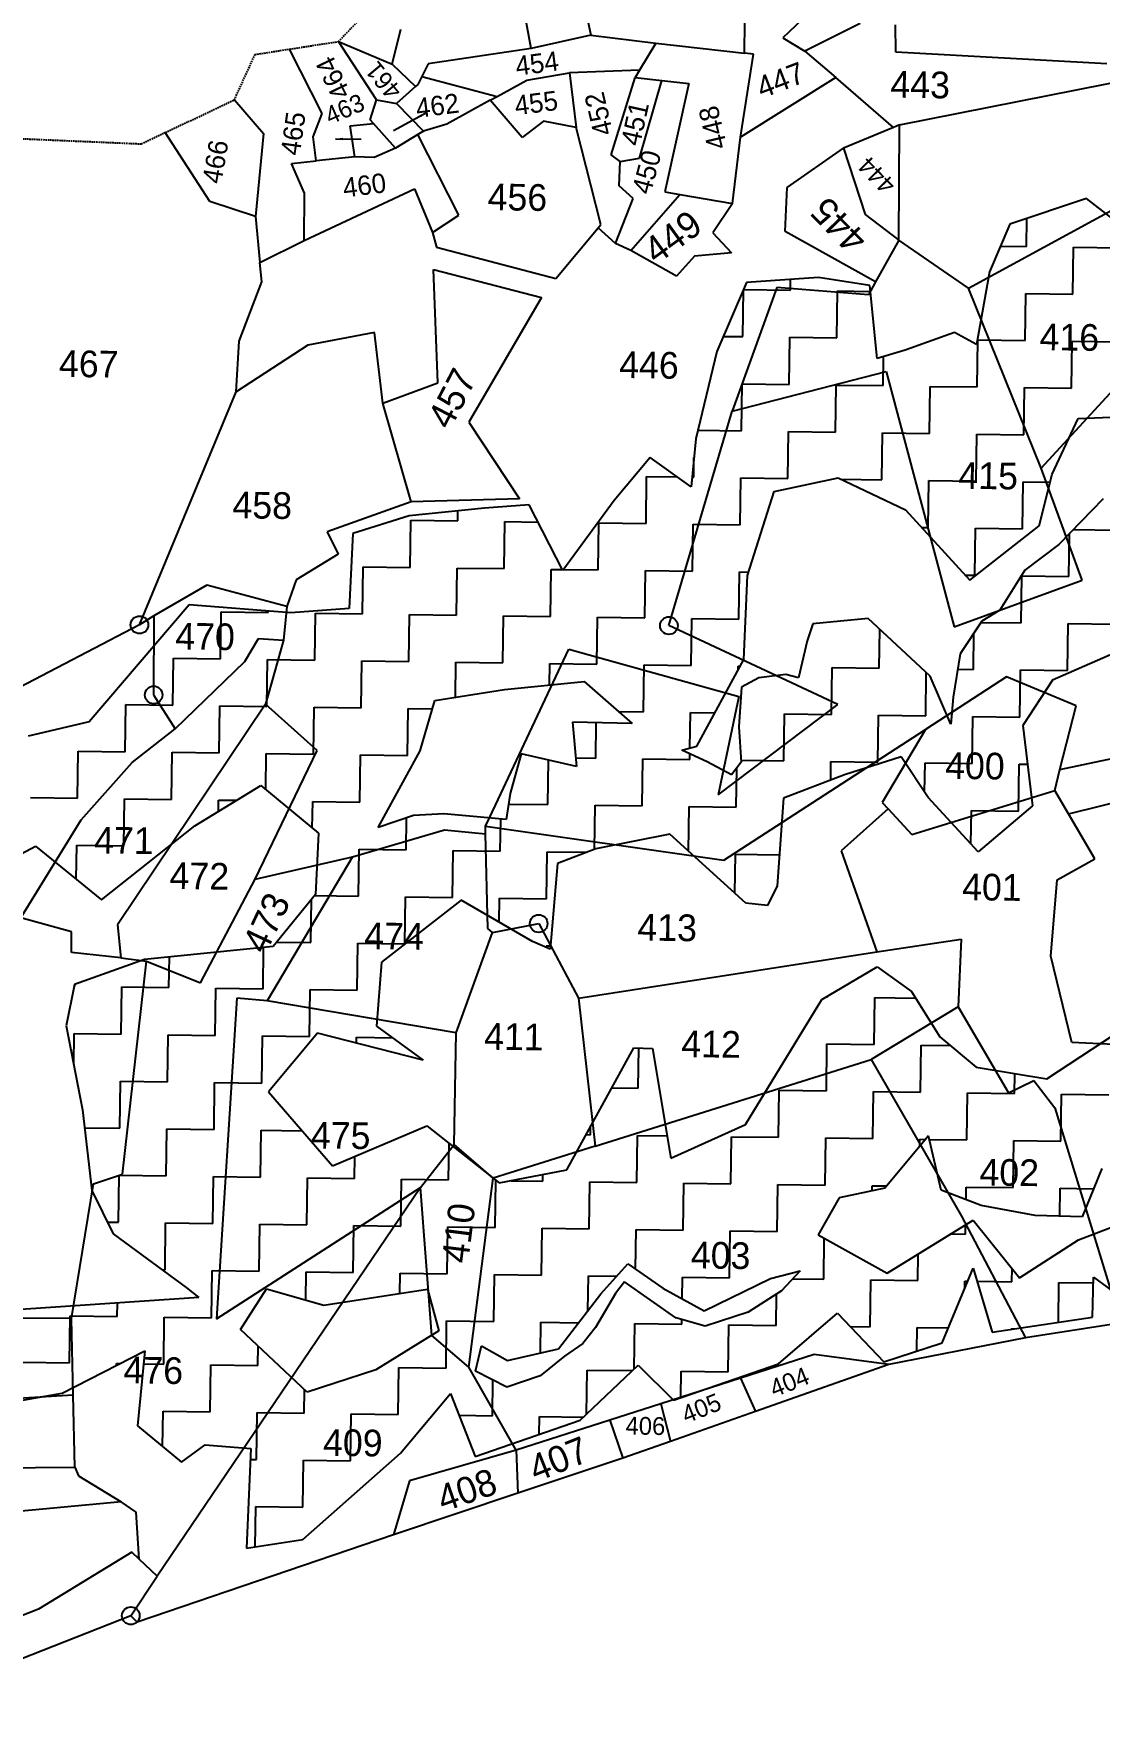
# Model space of a CAD drawing. Header units: metres. Extents: x 303639 to 307187, y 1938623 to 1940837.
# Drawn here: x 305659 to 306006, y 1938980 to 1939524 of the extents above; entities that cross this region are included whole.
import ezdxf

# ---------------------------------------------------------------- set-up
doc = ezdxf.new("R2010")
doc.units = ezdxf.units.M
doc.linetypes.add('DASHED', pattern=[0.75, 0.5, -0.25])
for name, color, linetype in [('POLY_HATCH', 12, 'Continuous'), ('POLY_PARCEL', 6, 'Continuous'), ('POLY_SUBPARCEL', 6, 'DASHED'), ('TEXT_PARCEL', 7, 'Continuous'), ('V_BOUND_LINE', 7, 'Continuous')]:
    doc.layers.add(name, color=color, linetype=linetype)
doc.styles.add('TEXT_MAP', font='')
doc.styles.get('TEXT_MAP').set_extended_font_data('Kruti Dev 050')
doc.dimstyles.get("Standard").update_dxf_attribs({"dimtxt": 0.18, "dimasz": 0.18, "dimexe": 0.18, "dimexo": 0.0625, "dimgap": 0.09, "dimtad": 0, "dimtih": 1, "dimtoh": 1, "dimdec": 4, "dimzin": 0, "dimdsep": 46, "dimtxsty": 'Standard', "dimcen": 0.09, "dimadec": 0, "dimazin": 0, "dimtfac": 1, "dimtdec": 4, "dimtofl": 0, "dimtmove": 0, "dimatfit": 3, "dimfxl": 1, "dimtolj": 1, "dimtzin": 0, "dimarcsym": 0})

msp = doc.modelspace()

# ---------------------------------------------------------------- linework, layer by layer
for centre in [(305693.95, 1939331.45), (305866.08, 1939331.19), (305698.57, 1939308.67), (305823.74, 1939234.35), (305691.14, 1939009.37)]:
    msp.add_circle(centre, 2.87)
at = {"layer": 'POLY_HATCH'}
for p, q in [((306001.84, 1939470), (305976.9, 1939461.71)), ((306041.36, 1939439.27), (306001.84, 1939470)), ((305976.9, 1939461.71), (305970.25, 1939446.2)), ((305891.33, 1939442.71), (305881.64, 1939420.26)), ((305914.71, 1939444.4), (305891.33, 1939442.71)), ((305931.4, 1939441.78), (305914.71, 1939444.4)), ((305933.83, 1939418.06), (305931.4, 1939441.78)), ((305970.25, 1939446.2), (305966.06, 1939422.57)), ((305958.95, 1939426.52), (305942.87, 1939420.69)), ((305966.06, 1939422.57), (305958.95, 1939426.52)), ((305881.64, 1939420.26), (305874.81, 1939391.89)), ((305942.87, 1939420.69), (305933.83, 1939418.06)), ((305990.62, 1939380.43), (305999.13, 1939398.56)), ((305999.13, 1939398.56), (306017.67, 1939399.24)), ((305874.81, 1939391.89), (305873.31, 1939376.3)), ((305860.02, 1939385.85), (305848.25, 1939371.88)), ((305873.31, 1939376.3), (305860.02, 1939385.85)), ((305900.3, 1939374.79), (305921.06, 1939379.23)), ((305921.06, 1939379.23), (305942.97, 1939368.79)), ((305986.46, 1939363.59), (305990.62, 1939380.43)), ((305848.25, 1939371.88), (305831.57, 1939349.16)), ((305891.66, 1939347.48), (305900.3, 1939374.79)), ((306007.29, 1939372.36), (305992.87, 1939357.55)), ((305781.63, 1939366.93), (305763.34, 1939361.13)), ((305806.11, 1939369.34), (305781.63, 1939366.93)), ((305820.65, 1939370.43), (305806.11, 1939369.34)), ((305831.57, 1939349.16), (305820.65, 1939370.43)), ((305942.97, 1939368.79), (305963.89, 1939345.93)), ((305763.34, 1939361.13), (305762.09, 1939336.72)), ((305963.89, 1939345.93), (305986.46, 1939363.59)), ((305992.87, 1939357.55), (305981.8, 1939349.19)), ((305890.47, 1939320.19), (305891.66, 1939347.48)), ((305981.8, 1939349.19), (305973.63, 1939336.2)), ((305710.08, 1939338), (305677.56, 1939299.89)), ((305743.13, 1939335.33), (305710.08, 1939338)), ((305762.09, 1939336.72), (305743.13, 1939335.33)), ((305930.84, 1939333.55), (305912.82, 1939331.77)), ((305951.01, 1939314.75), (305930.84, 1939333.55)), ((305973.63, 1939336.2), (305967.77, 1939332.63)), ((305912.82, 1939331.77), (305910.99, 1939326.26)), ((305967.77, 1939332.63), (305960.72, 1939322.05)), ((305910.99, 1939326.26), (305908.25, 1939314.27)), ((306015.81, 1939324.36), (305990.77, 1939313.47)), ((305875.2, 1939292.02), (305890.47, 1939320.19)), ((305960.72, 1939322.05), (305958.49, 1939307.89)), ((305812.64, 1939310.41), (305838.52, 1939313.02)), ((305838.52, 1939313.02), (305854.1, 1939299.33)), ((305895.26, 1939314.18), (305889.67, 1939311.15)), ((305904.07, 1939315.27), (305895.26, 1939314.18)), ((305908.25, 1939314.27), (305904.07, 1939315.27)), ((305957.69, 1939299.12), (305951.01, 1939314.75)), ((305990.77, 1939313.47), (305981.15, 1939298.69)), ((305785.16, 1939290.47), (305789.96, 1939306.85)), ((305789.96, 1939306.85), (305812.64, 1939310.41)), ((305889.67, 1939311.15), (305888.82, 1939298.32)), ((305958.49, 1939307.89), (305957.69, 1939299.12)), ((305677.56, 1939299.89), (305657.82, 1939295.21)), ((305854.1, 1939299.33), (305834.68, 1939299.83)), ((305834.68, 1939299.83), (305836.08, 1939285.42)), ((305888.82, 1939298.32), (305889.6, 1939286.82)), ((305981.15, 1939298.69), (305984.3, 1939272.67)), ((305771.55, 1939265.53), (305785.16, 1939290.47)), ((305870.31, 1939290.74), (305875.2, 1939292.02)), ((305878.51, 1939286.97), (305870.31, 1939290.74)), ((305818.07, 1939289.55), (305814.46, 1939276.58)), ((305836.08, 1939285.42), (305818.07, 1939289.55)), ((305886.43, 1939282.67), (305878.51, 1939286.97)), ((305889.6, 1939286.82), (305886.43, 1939282.67)), ((305941.55, 1939288.56), (305923.21, 1939282.73)), ((305950.4, 1939275.36), (305941.55, 1939288.56)), ((305711.95, 1939266.09), (305733.4, 1939279.27)), ((305733.4, 1939279.27), (305752.16, 1939263.7)), ((305923.21, 1939282.73), (305903.37, 1939275.09)), ((305814.46, 1939276.58), (305813.2, 1939268.15)), ((305903.37, 1939275.09), (305901.32, 1939246.57)), ((305966.57, 1939257.63), (305950.4, 1939275.36)), ((305783.04, 1939269.48), (305771.55, 1939265.53)), ((305792.88, 1939270.03), (305783.04, 1939269.48)), ((305813.2, 1939268.15), (305792.88, 1939270.03)), ((305984.3, 1939272.67), (305966.57, 1939257.63)), ((305681.66, 1939242.07), (305711.95, 1939266.09)), ((305752.16, 1939263.7), (305751.19, 1939243.84)), ((305866.33, 1939263.45), (305842.29, 1939258.63)), ((305891.1, 1939241), (305866.33, 1939263.45)), ((305638.76, 1939248.15), (305660.18, 1939259.5)), ((305660.18, 1939259.5), (305681.66, 1939242.07)), ((305842.29, 1939258.63), (305829.86, 1939253.83)), ((305829.86, 1939253.83), (305827.45, 1939226.05)), ((305901.32, 1939246.57), (305898.09, 1939240.17)), ((305751.19, 1939243.84), (305737.47, 1939226.91)), ((305798.53, 1939241.92), (305772.62, 1939221.84)), ((305821.77, 1939228.52), (305798.53, 1939241.92)), ((305898.09, 1939240.17), (305891.1, 1939241)), ((305737.47, 1939226.91), (305695.57, 1939222.69)), ((305827.45, 1939226.05), (305821.77, 1939228.52)), ((305695.57, 1939222.69), (305672.82, 1939214.56)), ((305772.62, 1939221.84), (305771.04, 1939201.05)), ((305915.74, 1939209.72), (305933.78, 1939220.33)), ((305933.78, 1939220.33), (305944.91, 1939212.26)), ((305672.82, 1939214.56), (305670.12, 1939201.12)), ((305891.01, 1939168.99), (305915.74, 1939209.72)), ((305944.91, 1939212.26), (305954.11, 1939197.58)), ((305988.96, 1939183.83), (306022.65, 1939206.02)), ((305670.12, 1939201.12), (305675.45, 1939173.86)), ((305751.83, 1939198.74), (305735.89, 1939179.62)), ((305786.19, 1939189.97), (305751.83, 1939198.74)), ((305771.04, 1939201.05), (305786.19, 1939189.97)), ((305954.11, 1939197.58), (305965.96, 1939187.65)), ((305832.9, 1939154.32), (305854.66, 1939193.99)), ((305854.66, 1939193.99), (305860.75, 1939193.72)), ((305860.75, 1939193.72), (305866.7, 1939158.09)), ((305965.96, 1939187.65), (305988.96, 1939183.83)), ((305735.89, 1939179.62), (305756.76, 1939155.57)), ((305675.45, 1939173.86), (305678.52, 1939147.56)), ((305756.76, 1939155.57), (305787.37, 1939168.59)), ((305787.37, 1939168.59), (305810.9, 1939150.03)), ((305866.7, 1939158.09), (305891.01, 1939168.99)), ((305950.49, 1939165.33), (305936.31, 1939148.4)), ((305954.59, 1939147.69), (305950.49, 1939165.33)), ((305810.9, 1939150.03), (305832.9, 1939154.32)), ((306006.82, 1939154.72), (306000.42, 1939139.05)), ((305678.52, 1939147.56), (305685.41, 1939133.53)), ((305921.4, 1939145.18), (305914.6, 1939133.17)), ((305936.31, 1939148.4), (305921.4, 1939145.18)), ((305967.55, 1939142.71), (305954.59, 1939147.69)), ((305937.06, 1939120.75), (305964.97, 1939137.95)), ((305964.97, 1939137.95), (305980.03, 1939119.24)), ((305985.11, 1939139.5), (305967.55, 1939142.71)), ((306000.42, 1939139.05), (305985.11, 1939139.5)), ((305999.18, 1939131.53), (306015.96, 1939137.92)), ((305685.41, 1939133.53), (305709.17, 1939116.07)), ((305914.6, 1939133.17), (305937.06, 1939120.75)), ((305980.03, 1939119.24), (305999.18, 1939131.53)), ((305843.93, 1939114.01), (305852.75, 1939123.77)), ((305852.75, 1939123.77), (305864.06, 1939115.85)), ((305899.12, 1939119.02), (305908.75, 1939121.47)), ((305908.75, 1939121.47), (305902.72, 1939115.01)), ((305954.92, 1939098.09), (305965.01, 1939122.37)), ((305965.01, 1939122.37), (305971.15, 1939101.53)), ((305709.17, 1939116.07), (305713.24, 1939112.81)), ((305851.6, 1939117.85), (305848.66, 1939114.09)), ((305868.34, 1939106.21), (305851.6, 1939117.85)), ((305864.06, 1939115.85), (305877.51, 1939108.52)), ((305877.51, 1939108.52), (305899.12, 1939119.02)), ((306003.76, 1939106.4), (306004.12, 1939119.43)), ((306004.12, 1939119.43), (306013.04, 1939112.88)), ((305713.24, 1939112.81), (305646.42, 1939108.26)), ((305726.85, 1939102.46), (305735.26, 1939115.59)), ((305735.26, 1939115.59), (305753.93, 1939110.31)), ((305753.93, 1939110.31), (305787.62, 1939115.55)), ((305787.62, 1939115.55), (305791.32, 1939102.02)), ((305830.13, 1939096.1), (305843.93, 1939114.01)), ((305848.66, 1939114.09), (305842.26, 1939103.08)), ((305902.72, 1939115.01), (305891.81, 1939108.01)), ((305877.89, 1939103.49), (305868.34, 1939106.21)), ((305891.81, 1939108.01), (305877.89, 1939103.49)), ((305901.7, 1939091.3), (305920.86, 1939107.74)), ((305920.86, 1939107.74), (305935.9, 1939091.92)), ((305971.15, 1939101.53), (306003.76, 1939106.4)), ((305748.51, 1939082.06), (305726.85, 1939102.46)), ((305791.32, 1939102.02), (305770.79, 1939089.29)), ((305842.26, 1939103.08), (305838.08, 1939097.81)), ((305668.82, 1939081.69), (305695.67, 1939095.45)), ((305695.67, 1939095.45), (305693.31, 1939071.06)), ((305803.23, 1939088.87), (305805.18, 1939097.05)), ((305805.18, 1939097.05), (305813.64, 1939092.37)), ((305813.64, 1939092.37), (305830.13, 1939096.1)), ((305838.08, 1939097.81), (305832.08, 1939093.79)), ((305935.9, 1939091.92), (305954.92, 1939098.09)), ((305770.79, 1939089.29), (305748.51, 1939082.06)), ((305813.36, 1939083.71), (305803.23, 1939088.87)), ((305832.08, 1939093.79), (305824.23, 1939087.36)), ((305837.28, 1939072.92), (305856.1, 1939090.83)), ((305856.1, 1939090.83), (305867.52, 1939079.47)), ((305867.52, 1939079.47), (305901.7, 1939091.3)), ((305824.23, 1939087.36), (305813.36, 1939083.71)), ((305615.19, 1939072.34), (305668.82, 1939081.69)), ((305778.85, 1939062.16), (305795.12, 1939081.58)), ((305795.12, 1939081.58), (305803.1, 1939061.09)), ((305803.1, 1939061.09), (305837.28, 1939072.92)), ((305693.31, 1939071.06), (305707.67, 1939059.3)), ((305707.67, 1939059.3), (305715.28, 1939064.88)), ((305715.28, 1939064.88), (305730.16, 1939063.76)), ((305730.16, 1939063.76), (305728.78, 1939031.28)), ((305747.02, 1939034.14), (305778.85, 1939062.16)), ((305728.78, 1939031.28), (305747.02, 1939034.14))]:
    msp.add_line(p, q, dxfattribs=at)
at = {"layer": 'POLY_HATCH', "linetype": 'Continuous'}
for p, q in [((305982.28, 1939454.44), (305982.41, 1939463.54)), ((305973.83, 1939454.56), (305982.28, 1939454.44)), ((305997.36, 1939438.93), (305997.58, 1939454.22)), ((305997.58, 1939454.22), (306012.87, 1939454.01)), ((305905.58, 1939440.21), (305905.63, 1939443.74)), ((305890.07, 1939425.12), (305890.29, 1939440.28)), ((305890.35, 1939440.42), (305905.58, 1939440.21)), ((305920.67, 1939424.7), (305920.88, 1939439.99)), ((305920.88, 1939439.99), (305931.6, 1939439.84)), ((305981.85, 1939423.84), (305982.07, 1939439.14)), ((305982.07, 1939439.14), (305997.36, 1939438.93)), ((305883.78, 1939425.21), (305890.07, 1939425.12)), ((305905.16, 1939409.61), (305905.37, 1939424.91)), ((305905.37, 1939424.91), (305920.67, 1939424.7)), ((305966.34, 1939408.76), (305966.56, 1939424.06)), ((305966.56, 1939424.06), (305981.85, 1939423.84)), ((305996.94, 1939408.34), (305997.15, 1939423.63)), ((305997.15, 1939423.63), (306012.45, 1939423.42)), ((305935.75, 1939409.19), (305935.88, 1939418.66)), ((305889.65, 1939394.53), (305889.86, 1939409.83)), ((305889.86, 1939409.83), (305905.16, 1939409.61)), ((305920.24, 1939394.1), (305920.45, 1939409.4)), ((305920.45, 1939409.4), (305935.75, 1939409.19)), ((305950.83, 1939393.68), (305951.05, 1939408.97)), ((305951.05, 1939408.97), (305966.34, 1939408.76)), ((305981.43, 1939393.25), (305981.64, 1939408.55)), ((305981.64, 1939408.55), (305996.94, 1939408.34)), ((305875.5, 1939394.73), (305889.65, 1939394.53)), ((305904.73, 1939379.02), (305904.95, 1939394.32)), ((305904.95, 1939394.32), (305920.24, 1939394.1)), ((305935.32, 1939378.59), (305935.54, 1939393.89)), ((305935.54, 1939393.89), (305950.83, 1939393.68)), ((305965.92, 1939378.17), (305966.13, 1939393.46)), ((305966.13, 1939393.46), (305981.43, 1939393.25)), ((305874.14, 1939379.45), (305874.23, 1939385.8)), ((305858.63, 1939364.36), (305858.84, 1939379.66)), ((305858.84, 1939379.66), (305868.83, 1939379.52)), ((305873.61, 1939379.45), (305874.14, 1939379.45)), ((305889.22, 1939363.94), (305889.44, 1939379.23)), ((305889.44, 1939379.23), (305904.73, 1939379.02)), ((305922.01, 1939378.78), (305935.32, 1939378.59)), ((305950.41, 1939363.08), (305950.62, 1939378.38)), ((305950.62, 1939378.38), (305965.92, 1939378.17)), ((305981, 1939362.66), (305981.21, 1939377.96)), ((305981.21, 1939377.96), (305989.98, 1939377.83)), ((305797.44, 1939365.22), (305797.49, 1939368.49)), ((305781.93, 1939350.13), (305782.15, 1939365.43)), ((305782.15, 1939365.43), (305797.44, 1939365.22)), ((305812.53, 1939349.71), (305812.74, 1939365)), ((305812.74, 1939365), (305823.51, 1939364.85)), ((305843.12, 1939349.28), (305843.33, 1939364.58)), ((305843.33, 1939364.58), (305858.63, 1939364.36)), ((305873.71, 1939348.85), (305873.93, 1939364.15)), ((305873.93, 1939364.15), (305889.22, 1939363.94)), ((305948.16, 1939363.12), (305950.41, 1939363.08)), ((305965.49, 1939347.58), (305965.7, 1939362.87)), ((305965.7, 1939362.87), (305981, 1939362.66)), ((305996.08, 1939347.15), (305996.28, 1939361.05)), ((305997.62, 1939362.43), (306011.59, 1939362.23)), ((305766.42, 1939335.05), (305766.64, 1939350.35)), ((305766.64, 1939350.35), (305781.93, 1939350.13)), ((305797.02, 1939334.62), (305797.23, 1939349.92)), ((305797.23, 1939349.92), (305812.53, 1939349.71)), ((305827.61, 1939334.2), (305827.82, 1939349.49)), ((305827.82, 1939349.49), (305831.42, 1939349.44)), ((305831.77, 1939349.44), (305843.12, 1939349.28)), ((305858.2, 1939333.77), (305858.42, 1939349.07)), ((305858.42, 1939349.07), (305873.71, 1939348.85)), ((305888.8, 1939333.34), (305889.01, 1939348.64)), ((305889.01, 1939348.64), (305892.02, 1939348.6)), ((305962.35, 1939347.62), (305965.49, 1939347.58)), ((305980.58, 1939332.07), (305980.79, 1939347.36)), ((305980.79, 1939347.36), (305996.08, 1939347.15)), ((305720.32, 1939320.39), (305720.54, 1939335.69)), ((305720.54, 1939335.69), (305735.83, 1939335.47)), ((305735.83, 1939335.47), (305735.84, 1939335.92)), ((305750.92, 1939319.97), (305751.13, 1939335.26)), ((305751.13, 1939335.26), (305766.42, 1939335.05)), ((305781.51, 1939319.54), (305781.72, 1939334.84)), ((305781.72, 1939334.84), (305797.02, 1939334.62)), ((305812.1, 1939319.11), (305812.31, 1939334.41)), ((305812.31, 1939334.41), (305827.61, 1939334.2)), ((305842.69, 1939318.69), (305842.91, 1939333.98)), ((305842.91, 1939333.98), (305858.2, 1939333.77)), ((305873.29, 1939318.26), (305873.5, 1939333.56)), ((305873.5, 1939333.56), (305888.8, 1939333.34)), ((305934.47, 1939317.41), (305934.65, 1939330)), ((305965.07, 1939316.98), (305965.23, 1939328.82)), ((305967.51, 1939332.25), (305980.58, 1939332.07)), ((305995.66, 1939316.56), (305995.87, 1939331.85)), ((305995.87, 1939331.85), (306011.17, 1939331.64)), ((305704.81, 1939305.31), (305705.03, 1939320.6)), ((305705.03, 1939320.6), (305720.32, 1939320.39)), ((305735.41, 1939304.88), (305735.62, 1939320.18)), ((305735.62, 1939320.18), (305750.92, 1939319.97)), ((305766, 1939304.46), (305766.21, 1939319.75)), ((305766.21, 1939319.75), (305781.51, 1939319.54)), ((305796.65, 1939307.9), (305796.8, 1939319.33)), ((305796.8, 1939319.33), (305812.1, 1939319.11)), ((305827.3, 1939311.89), (305827.4, 1939318.9)), ((305827.4, 1939318.9), (305842.69, 1939318.69)), ((305857.78, 1939303.18), (305857.99, 1939318.47)), ((305857.99, 1939318.47), (305873.29, 1939318.26)), ((305888.56, 1939316.67), (305888.58, 1939318.05)), ((305888.58, 1939318.05), (305889.31, 1939318.04)), ((305918.96, 1939302.33), (305919.18, 1939317.62)), ((305919.18, 1939317.62), (305934.47, 1939317.41)), ((305959.93, 1939317.05), (305965.07, 1939316.98)), ((305949.56, 1939301.9), (305949.75, 1939315.93)), ((305980.15, 1939301.47), (305980.36, 1939316.77)), ((305980.36, 1939316.77), (305995.66, 1939316.56)), ((305689.3, 1939290.22), (305689.52, 1939305.52)), ((305689.52, 1939305.52), (305704.81, 1939305.31)), ((305719.9, 1939289.8), (305720.11, 1939305.09)), ((305720.11, 1939305.09), (305735.41, 1939304.88)), ((305750.49, 1939289.37), (305750.7, 1939304.67)), ((305750.7, 1939304.67), (305766, 1939304.46)), ((305781.08, 1939288.95), (305781.29, 1939304.24)), ((305781.29, 1939304.24), (305789.16, 1939304.13)), ((305849.59, 1939303.29), (305857.78, 1939303.18)), ((305872.91, 1939291.42), (305873.07, 1939302.96)), ((305873.07, 1939302.96), (305881.07, 1939302.85)), ((305903.45, 1939287.24), (305903.67, 1939302.54)), ((305903.67, 1939302.54), (305918.96, 1939302.33)), ((305934.05, 1939286.82), (305934.26, 1939302.11)), ((305934.26, 1939302.11), (305949.56, 1939301.9)), ((305964.64, 1939286.39), (305964.85, 1939301.69)), ((305964.85, 1939301.69), (305980.15, 1939301.47)), ((305842.27, 1939288.09), (305842.43, 1939299.63)), ((305673.79, 1939275.14), (305674.01, 1939290.44)), ((305674.01, 1939290.44), (305689.3, 1939290.22)), ((305704.39, 1939274.71), (305704.6, 1939290.01)), ((305704.6, 1939290.01), (305719.9, 1939289.8)), ((305735.03, 1939277.91), (305735.19, 1939289.59)), ((305735.19, 1939289.59), (305750.49, 1939289.37)), ((305765.57, 1939273.86), (305765.79, 1939289.16)), ((305765.79, 1939289.16), (305781.08, 1939288.95)), ((305826.76, 1939273.01), (305826.96, 1939287.51)), ((305835.81, 1939288.18), (305842.27, 1939288.09)), ((305857.35, 1939272.58), (305857.56, 1939287.88)), ((305857.56, 1939287.88), (305872.86, 1939287.67)), ((305872.86, 1939287.67), (305872.89, 1939289.55)), ((305887.94, 1939272.16), (305888.12, 1939284.88)), ((305889.56, 1939287.44), (305903.45, 1939287.24)), ((305918.67, 1939280.98), (305918.75, 1939287.03)), ((305918.75, 1939287.03), (305934.05, 1939286.82)), ((305949.21, 1939277.13), (305949.34, 1939286.6)), ((305949.34, 1939286.6), (305964.64, 1939286.39)), ((305979.72, 1939270.88), (305979.94, 1939286.18)), ((305979.94, 1939286.18), (305982.67, 1939286.14)), ((305658.5, 1939275.35), (305673.79, 1939275.14)), ((305688.88, 1939259.63), (305689.09, 1939274.93)), ((305689.09, 1939274.93), (305704.39, 1939274.71)), ((305719.63, 1939270.81), (305719.68, 1939274.5)), ((305719.68, 1939274.5), (305725.51, 1939274.42)), ((305750.15, 1939265.36), (305750.28, 1939274.08)), ((305750.28, 1939274.08), (305765.57, 1939273.86)), ((305780.66, 1939258.35), (305780.8, 1939268.71)), ((305811.25, 1939257.93), (305811.39, 1939268.32)), ((305813.95, 1939273.19), (305826.76, 1939273.01)), ((305841.86, 1939258.46), (305842.05, 1939272.8)), ((305842.05, 1939272.8), (305857.35, 1939272.58)), ((305872.45, 1939257.9), (305872.65, 1939272.37)), ((305872.65, 1939272.37), (305887.94, 1939272.16)), ((305964.27, 1939260.15), (305964.43, 1939271.09)), ((305964.43, 1939271.09), (305979.72, 1939270.88)), ((305673.43, 1939248.76), (305673.58, 1939259.84)), ((305673.58, 1939259.84), (305688.88, 1939259.63)), ((305765.15, 1939243.27), (305765.36, 1939258.57)), ((305765.36, 1939258.57), (305780.66, 1939258.35)), ((305795.74, 1939242.84), (305795.95, 1939258.14)), ((305795.95, 1939258.14), (305811.25, 1939257.93)), ((305826.33, 1939242.42), (305826.55, 1939257.71)), ((305826.55, 1939257.71), (305839.46, 1939257.53)), ((305887.55, 1939244.21), (305887.73, 1939256.86)), ((305887.73, 1939256.86), (305902.04, 1939256.66)), ((305749.64, 1939228.19), (305749.83, 1939242.16)), ((305750.89, 1939243.47), (305765.15, 1939243.27)), ((305780.23, 1939227.76), (305780.44, 1939243.06)), ((305780.44, 1939243.06), (305795.74, 1939242.84)), ((305810.93, 1939234.77), (305811.04, 1939242.63)), ((305811.04, 1939242.63), (305826.33, 1939242.42)), ((305734.13, 1939213.1), (305734.32, 1939226.59)), ((305738.63, 1939228.34), (305749.64, 1939228.19)), ((305764.72, 1939212.68), (305764.93, 1939227.97)), ((305764.93, 1939227.97), (305780.23, 1939227.76)), ((305826.11, 1939226.63), (305826.12, 1939227.12)), ((305826.12, 1939227.12), (305827.54, 1939227.1)), ((305703.53, 1939213.53), (305703.67, 1939223.51)), ((305672.7, 1939213.96), (305672.94, 1939213.96)), ((305672.94, 1939213.96), (305672.95, 1939214.61)), ((305688.02, 1939198.45), (305688.24, 1939213.74)), ((305688.24, 1939213.74), (305703.53, 1939213.53)), ((305718.62, 1939198.02), (305718.83, 1939213.32)), ((305718.83, 1939213.32), (305734.13, 1939213.1)), ((305749.21, 1939197.59), (305749.42, 1939212.89)), ((305749.42, 1939212.89), (305764.72, 1939212.68)), ((305917.16, 1939210.55), (305917.68, 1939210.55)), ((305917.68, 1939210.55), (305917.69, 1939210.86)), ((305932.77, 1939195.04), (305932.98, 1939210.33)), ((305932.98, 1939210.33), (305946.23, 1939210.15)), ((305672.59, 1939188.5), (305672.73, 1939198.66)), ((305672.73, 1939198.66), (305688.02, 1939198.45)), ((305703.11, 1939182.94), (305703.32, 1939198.23)), ((305703.32, 1939198.23), (305718.62, 1939198.02)), ((305733.7, 1939182.51), (305733.91, 1939197.81)), ((305733.91, 1939197.81), (305749.21, 1939197.59)), ((305764.48, 1939195.51), (305764.51, 1939197.38)), ((305764.51, 1939197.38), (305776.28, 1939197.22)), ((305856.07, 1939180.81), (305856.26, 1939193.92)), ((305917.26, 1939179.95), (305917.47, 1939195.25)), ((305917.47, 1939195.25), (305932.77, 1939195.04)), ((305947.85, 1939179.53), (305948.06, 1939194.82)), ((305948.06, 1939194.82), (305957.56, 1939194.69)), ((305687.6, 1939167.85), (305687.81, 1939183.15)), ((305687.81, 1939183.15), (305703.11, 1939182.94)), ((305718.19, 1939167.43), (305718.4, 1939182.72)), ((305718.4, 1939182.72), (305733.7, 1939182.51)), ((305978.44, 1939179.1), (305978.53, 1939185.56)), ((305847.5, 1939180.93), (305856.07, 1939180.81)), ((305901.75, 1939164.87), (305901.96, 1939180.17)), ((305901.96, 1939180.17), (305917.26, 1939179.95)), ((305932.34, 1939164.44), (305932.56, 1939179.74)), ((305932.56, 1939179.74), (305947.85, 1939179.53)), ((305962.94, 1939164.02), (305963.15, 1939179.31)), ((305963.15, 1939179.31), (305978.44, 1939179.1)), ((305993.53, 1939163.59), (305993.74, 1939178.89)), ((305993.74, 1939178.89), (306009.04, 1939178.68)), ((305676.13, 1939168.01), (305687.6, 1939167.85)), ((305702.68, 1939152.34), (305702.9, 1939167.64)), ((305702.9, 1939167.64), (305718.19, 1939167.43)), ((305733.28, 1939151.92), (305733.49, 1939167.21)), ((305733.49, 1939167.21), (305746.81, 1939167.03)), ((305839.17, 1939165.74), (305840.56, 1939165.72)), ((305840.56, 1939165.72), (305840.6, 1939168.35)), ((305855.65, 1939150.21), (305855.86, 1939165.51)), ((305855.86, 1939165.51), (305865.49, 1939165.38)), ((305886.24, 1939149.79), (305886.45, 1939165.08)), ((305886.45, 1939165.08), (305901.75, 1939164.87)), ((305794.46, 1939151.06), (305794.63, 1939162.86)), ((305916.83, 1939149.36), (305917.05, 1939164.66)), ((305917.05, 1939164.66), (305932.34, 1939164.44)), ((305947.61, 1939161.89), (305947.64, 1939164.23)), ((305947.64, 1939164.23), (305949.55, 1939164.2)), ((305950.75, 1939164.19), (305962.94, 1939164.02)), ((305978.02, 1939148.51), (305978.23, 1939163.8)), ((305978.23, 1939163.8), (305993.53, 1939163.59)), ((305763.87, 1939151.49), (305763.97, 1939158.63)), ((305687.17, 1939137.26), (305687.39, 1939152.56)), ((305687.39, 1939152.56), (305702.68, 1939152.34)), ((305717.77, 1939136.83), (305717.98, 1939152.13)), ((305717.98, 1939152.13), (305733.28, 1939151.92)), ((305748.36, 1939136.41), (305748.57, 1939151.7)), ((305748.57, 1939151.7), (305763.87, 1939151.49)), ((305778.95, 1939135.98), (305779.16, 1939151.28)), ((305779.16, 1939151.28), (305794.46, 1939151.06)), ((305809.54, 1939135.56), (305809.76, 1939150.85)), ((305809.76, 1939150.85), (305809.85, 1939150.85)), ((305814.77, 1939150.78), (305825.05, 1939150.64)), ((305825.05, 1939150.64), (305825.08, 1939152.8)), ((305840.14, 1939135.13), (305840.35, 1939150.43)), ((305840.35, 1939150.43), (305855.65, 1939150.21)), ((305870.73, 1939134.7), (305870.94, 1939150)), ((305870.94, 1939150), (305886.24, 1939149.79)), ((305901.32, 1939134.28), (305901.54, 1939149.57)), ((305901.54, 1939149.57), (305916.83, 1939149.36)), ((305932.11, 1939147.49), (305932.13, 1939149.15)), ((305932.13, 1939149.15), (305936.88, 1939149.08)), ((305962.66, 1939144.59), (305962.72, 1939148.72)), ((305962.72, 1939148.72), (305978.02, 1939148.51)), ((305993.19, 1939139.26), (305993.31, 1939148.3)), ((305993.31, 1939148.3), (306004.13, 1939148.14)), ((305683.55, 1939137.31), (305687.17, 1939137.26)), ((305702.26, 1939121.75), (305702.47, 1939137.05)), ((305702.47, 1939137.05), (305717.77, 1939136.83)), ((305732.85, 1939121.32), (305733.06, 1939136.62)), ((305733.06, 1939136.62), (305748.36, 1939136.41)), ((305763.44, 1939120.9), (305763.65, 1939136.19)), ((305763.65, 1939136.19), (305778.95, 1939135.98)), ((305794.03, 1939120.47), (305794.25, 1939135.77)), ((305794.25, 1939135.77), (305809.54, 1939135.56)), ((305824.63, 1939120.05), (305824.84, 1939135.34)), ((305824.84, 1939135.34), (305840.14, 1939135.13)), ((305855.25, 1939122.02), (305855.43, 1939134.92)), ((305855.43, 1939134.92), (305870.73, 1939134.7)), ((305885.81, 1939119.19), (305886.03, 1939134.49)), ((305886.03, 1939134.49), (305901.32, 1939134.28)), ((305957.74, 1939133.49), (305962.51, 1939133.42)), ((305962.51, 1939133.42), (305962.55, 1939136.46)), ((305916.41, 1939118.77), (305916.59, 1939132.07)), ((305947, 1939118.34), (305947.12, 1939126.95)), ((305701.42, 1939121.76), (305702.26, 1939121.75)), ((305717.34, 1939106.24), (305717.55, 1939121.54)), ((305717.55, 1939121.54), (305732.85, 1939121.32)), ((305977.59, 1939117.92), (305977.65, 1939122.19)), ((305748.02, 1939111.98), (305748.15, 1939121.11)), ((305748.15, 1939121.11), (305763.44, 1939120.9)), ((305778.65, 1939114.15), (305778.74, 1939120.68)), ((305778.74, 1939120.68), (305794.03, 1939120.47)), ((305809.12, 1939104.96), (305809.33, 1939120.26)), ((305809.33, 1939120.26), (305824.63, 1939120.05)), ((305839.77, 1939108.6), (305839.92, 1939119.83)), ((305839.92, 1939119.83), (305849.08, 1939119.71)), ((305870.42, 1939112.39), (305870.52, 1939119.41)), ((305870.52, 1939119.41), (305885.81, 1939119.19)), ((305906.36, 1939118.91), (305916.41, 1939118.77)), ((305931.49, 1939103.26), (305931.7, 1939118.55)), ((305931.7, 1939118.55), (305947, 1939118.34)), ((305962.26, 1939115.76), (305962.3, 1939118.13)), ((305962.3, 1939118.13), (305963.24, 1939118.12)), ((305966.27, 1939118.07), (305977.59, 1939117.92)), ((305992.71, 1939104.75), (305992.89, 1939117.7)), ((305992.89, 1939117.7), (306004.07, 1939117.55)), ((305686.75, 1939106.67), (305686.81, 1939111.01)), ((305900.9, 1939103.68), (305901.04, 1939113.93)), ((305671.24, 1939091.58), (305671.45, 1939106.88)), ((305671.45, 1939106.88), (305686.75, 1939106.67)), ((305701.83, 1939091.16), (305702.04, 1939106.45)), ((305702.04, 1939106.45), (305717.34, 1939106.24)), ((305793.61, 1939089.88), (305793.82, 1939105.18)), ((305793.82, 1939105.18), (305809.12, 1939104.96)), ((305870.3, 1939104.11), (305870.33, 1939105.65)), ((305824.28, 1939094.77), (305824.41, 1939104.75)), ((305824.41, 1939104.75), (305836.67, 1939104.58)), ((305854.8, 1939089.6), (305855.01, 1939104.32)), ((305855.01, 1939104.32), (305870.3, 1939104.11)), ((305885.39, 1939088.6), (305885.6, 1939103.9)), ((305885.6, 1939103.9), (305900.9, 1939103.68)), ((305925.04, 1939103.35), (305931.49, 1939103.26)), ((305946.68, 1939095.42), (305946.79, 1939103.04)), ((305946.79, 1939103.04), (305956.92, 1939102.9)), ((305977.38, 1939102.62), (305978.34, 1939102.61)), ((305977.38, 1939102.46), (305977.38, 1939102.62)), ((305732.42, 1939090.73), (305732.51, 1939097.13)), ((305655.94, 1939091.8), (305671.24, 1939091.58)), ((305686.52, 1939090.77), (305686.53, 1939091.37)), ((305686.53, 1939091.37), (305687.67, 1939091.35)), ((305695.26, 1939091.25), (305701.83, 1939091.16)), ((305716.91, 1939075.65), (305717.13, 1939090.94)), ((305717.13, 1939090.94), (305732.42, 1939090.73)), ((305778.1, 1939074.8), (305778.31, 1939090.09)), ((305778.31, 1939090.09), (305793.61, 1939089.88)), ((305839.3, 1939074.84), (305839.5, 1939089.24)), ((305839.5, 1939089.24), (305854.21, 1939089.03)), ((305869.97, 1939080.32), (305870.09, 1939088.81)), ((305870.09, 1939088.81), (305885.39, 1939088.6)), ((305808.69, 1939074.37), (305808.85, 1939086)), ((305747.51, 1939075.22), (305747.61, 1939082.91)), ((305701.46, 1939064.38), (305701.62, 1939075.86)), ((305701.62, 1939075.86), (305716.91, 1939075.65)), ((305732, 1939060.14), (305732.21, 1939075.43)), ((305732.21, 1939075.43), (305747.51, 1939075.22)), ((305762.59, 1939059.71), (305762.8, 1939075.01)), ((305762.8, 1939075.01), (305778.1, 1939074.8)), ((305797.87, 1939074.52), (305808.69, 1939074.37)), ((305823.91, 1939068.29), (305823.99, 1939074.16)), ((305823.99, 1939074.16), (305838.37, 1939073.96)), ((305730, 1939060.17), (305732, 1939060.14)), ((305747.08, 1939044.63), (305747.29, 1939059.93)), ((305747.29, 1939059.93), (305762.59, 1939059.71)), ((305731.6, 1939031.72), (305731.78, 1939044.84)), ((305731.78, 1939044.84), (305747.08, 1939044.63))]:
    msp.add_line(p, q, dxfattribs=at)
at = {"layer": 'POLY_PARCEL'}
for p, q in [((305834.99, 1939550.1), (305840.7, 1939523.16)), ((305821.32, 1939518.74), (305816.61, 1939543.85)), ((305913.37, 1939532.02), (305903.15, 1939522.27)), ((305776.11, 1939513.72), (305778.96, 1939525.05)), ((305890.69, 1939517.22), (305890.76, 1939527.47)), ((305928.25, 1939526.96), (305910.24, 1939517.95)), ((305939.86, 1939517.63), (305939.71, 1939526.52)), ((305753.38, 1939497.63), (305742.78, 1939518.59)), ((305758.66, 1939521.05), (305776.11, 1939513.72)), ((305771.05, 1939502.14), (305758.66, 1939521.05)), ((305821.32, 1939518.74), (305787.77, 1939513.76)), ((305840.7, 1939523.16), (305821.32, 1939518.74)), ((305840.7, 1939523.16), (305861.79, 1939520.52)), ((305861.79, 1939520.52), (305856.49, 1939511.73)), ((305861.79, 1939520.52), (305890.69, 1939517.22)), ((305903.15, 1939522.27), (305910.24, 1939517.95)), ((305910.24, 1939517.95), (305920.37, 1939509.32)), ((305776.11, 1939513.72), (305783.7, 1939506.47)), ((305787.77, 1939513.76), (305785.71, 1939509.66)), ((305889.4, 1939489.94), (305893.53, 1939516.9)), ((305893.53, 1939516.9), (305890.69, 1939517.22)), ((306008.42, 1939513.76), (305939.86, 1939517.63)), ((305941.09, 1939493.96), (306047.4, 1939515.04)), ((305784.44, 1939507.12), (305783.7, 1939506.47)), ((305785.71, 1939509.66), (305784.44, 1939507.12)), ((305785.71, 1939509.66), (305810.26, 1939503.23)), ((305810.26, 1939503.23), (305819.86, 1939508.49)), ((305819.86, 1939508.49), (305833.77, 1939510.85)), ((305856.49, 1939511.73), (305833.77, 1939510.85)), ((305833.77, 1939510.85), (305835.94, 1939493.1)), ((305847.27, 1939484.26), (305855.07, 1939509.38)), ((305856.49, 1939511.73), (305855.07, 1939509.38)), ((305855.07, 1939509.38), (305863.75, 1939508.4)), ((305856.5, 1939483.16), (305863.75, 1939508.4)), ((305863.75, 1939508.4), (305872.51, 1939507.41)), ((305872.51, 1939507.41), (305864.7, 1939472.22)), ((305920.37, 1939509.32), (305889.4, 1939489.94)), ((305939.08, 1939493.13), (305920.37, 1939509.32)), ((305724.82, 1939502.08), (305734.24, 1939491.14)), ((305768.95, 1939495.62), (305771.05, 1939502.14)), ((305771.05, 1939502.14), (305777.52, 1939500.95)), ((305783.7, 1939506.47), (305777.52, 1939500.95)), ((305807.97, 1939501.97), (305793.92, 1939494.17)), ((305807.97, 1939501.97), (305810.26, 1939503.23)), ((305818.36, 1939489.9), (305807.97, 1939501.97)), ((305750.45, 1939490.02), (305753.38, 1939497.63)), ((305777.52, 1939500.95), (305786.3, 1939491.93)), ((305716.82, 1939469.04), (305702.35, 1939491.48)), ((305734.24, 1939491.14), (305731.73, 1939464.22)), ((305762.44, 1939493.64), (305770.06, 1939494.37)), ((305764.02, 1939483.62), (305762.44, 1939493.64)), ((305770.06, 1939494.37), (305768.95, 1939495.62)), ((305777.18, 1939486.34), (305770.06, 1939494.37)), ((305784.47, 1939490.81), (305777.18, 1939486.34)), ((305786.3, 1939491.93), (305784.47, 1939490.81)), ((305797.79, 1939464.61), (305784.47, 1939490.81)), ((305793.92, 1939494.17), (305786.3, 1939491.93)), ((305825.27, 1939495.11), (305818.36, 1939489.9)), ((305835.94, 1939493.1), (305825.27, 1939495.11)), ((305843.99, 1939461.62), (305835.94, 1939493.1)), ((305939.08, 1939493.13), (305922.86, 1939486.41)), ((305941.09, 1939493.96), (305939.08, 1939493.13)), ((305940.83, 1939456.44), (305941.09, 1939493.96)), ((305751.44, 1939482.28), (305750.45, 1939490.02)), ((305777.18, 1939486.34), (305770.23, 1939483.4)), ((305886.8, 1939468.4), (305889.4, 1939489.94)), ((305904.56, 1939473.59), (305922.86, 1939486.41)), ((305922.86, 1939486.41), (305929.83, 1939464.78)), ((305743.43, 1939481.43), (305751.44, 1939482.28)), ((305747.64, 1939471.79), (305743.43, 1939481.43)), ((305764.02, 1939483.62), (305751.44, 1939482.28)), ((305770.23, 1939483.4), (305764.02, 1939483.62)), ((305850.21, 1939482.08), (305847.27, 1939484.26)), ((305849.89, 1939474.15), (305850.21, 1939482.08)), ((305850.21, 1939482.08), (305856.5, 1939483.16)), ((305731.73, 1939464.22), (305716.82, 1939469.04)), ((305747.5, 1939456.42), (305783.34, 1939473.15)), ((305747.5, 1939456.42), (305747.64, 1939471.79)), ((305783.34, 1939473.15), (305789.22, 1939459.01)), ((305848.73, 1939455.35), (305854.46, 1939470.02)), ((305854.46, 1939470.02), (305849.89, 1939474.15)), ((305853.74, 1939453.14), (305869.67, 1939471.37)), ((305864.7, 1939472.22), (305869.67, 1939471.37)), ((305869.67, 1939471.37), (305886.8, 1939468.4)), ((305903.84, 1939459.33), (305904.56, 1939473.59)), ((305731.73, 1939464.22), (305733.04, 1939449.17)), ((305789.22, 1939459.01), (305797.79, 1939464.61)), ((305886.8, 1939468.4), (305880.32, 1939458.84)), ((305929.83, 1939464.78), (305940.83, 1939456.44)), ((305963.49, 1939440.93), (306012.44, 1939467.49)), ((305789.22, 1939459.01), (305790.53, 1939454.16)), ((305829.32, 1939443.97), (305843.03, 1939460.47)), ((305843.03, 1939460.47), (305843.99, 1939461.62)), ((305848.73, 1939455.35), (305843.03, 1939460.47)), ((305880.32, 1939458.84), (305886.44, 1939452.41)), ((305933.26, 1939442.91), (305903.84, 1939459.33)), ((305733.04, 1939449.17), (305747.5, 1939456.42)), ((305790.53, 1939454.16), (305829.32, 1939443.97)), ((305853.74, 1939453.14), (305848.73, 1939455.35)), ((305868.53, 1939444.8), (305853.74, 1939453.14)), ((305940.83, 1939456.44), (305933.26, 1939442.91)), ((305963.49, 1939440.93), (305940.83, 1939456.44)), ((305733.78, 1939442.96), (305733.04, 1939449.17)), ((305874.35, 1939451.27), (305868.53, 1939444.8)), ((305886.44, 1939452.41), (305874.35, 1939451.27)), ((305726.4, 1939423.69), (305733.78, 1939442.96)), ((305790.95, 1939410.1), (305789.53, 1939446.94)), ((305789.53, 1939446.94), (305824.61, 1939437.9)), ((305933.26, 1939442.91), (305930.93, 1939438.74)), ((305824.61, 1939437.9), (305800.99, 1939397.28)), ((305901.2, 1939441.14), (305886.62, 1939400.92)), ((305930.93, 1939438.74), (305901.2, 1939441.14)), ((305987.14, 1939382.34), (305963.49, 1939440.93)), ((305770.34, 1939426.52), (305748.68, 1939422.34)), ((305773.12, 1939403.53), (305770.34, 1939426.52)), ((305725.41, 1939407.22), (305726.4, 1939423.69)), ((305748.68, 1939422.34), (305725.41, 1939407.22)), ((305987.14, 1939382.34), (306018.25, 1939416.21)), ((305773.12, 1939403.53), (305790.95, 1939410.1)), ((305886.62, 1939400.92), (305936.66, 1939413.83)), ((305936.66, 1939413.83), (305958.78, 1939330.82)), ((305693.95, 1939331.45), (305725.41, 1939407.22)), ((305782.27, 1939371.48), (305773.12, 1939403.53)), ((305866.08, 1939331.19), (305886.62, 1939400.92)), ((305800.99, 1939397.28), (305817.48, 1939372.37)), ((306000.39, 1939345.96), (305987.14, 1939382.34)), ((305782.27, 1939371.48), (305755.01, 1939361.72)), ((305817.48, 1939372.37), (305782.27, 1939371.48)), ((305755.01, 1939361.72), (305758.5, 1939354.37)), ((305758.5, 1939354.37), (305744.92, 1939346.08)), ((305715.84, 1939344.35), (305698.64, 1939334.34)), ((305741.83, 1939337.37), (305715.84, 1939344.35)), ((305744.92, 1939346.08), (305741.83, 1939337.37)), ((305958.78, 1939330.82), (306000.39, 1939345.96)), ((305698.64, 1939334.34), (305693.95, 1939331.45)), ((305698.64, 1939334.34), (305698.57, 1939308.67)), ((305741.83, 1939337.37), (305740.76, 1939326.46)), ((305693.95, 1939331.45), (305652.5, 1939309.83)), ((305921, 1939305.58), (305866.08, 1939331.19)), ((305728.23, 1939319.5), (305732.7, 1939326.97)), ((305732.7, 1939326.97), (305740.76, 1939326.46)), ((305740.76, 1939326.46), (305734.92, 1939305.67)), ((305809.71, 1939272.79), (305833.57, 1939323.58)), ((305833.57, 1939323.58), (305888.77, 1939308.15)), ((305705.53, 1939297.61), (305728.23, 1939319.5)), ((305975.87, 1939314.55), (305949.52, 1939297.48)), ((305998.45, 1939305.13), (305975.87, 1939314.55)), ((305698.57, 1939308.67), (305705.53, 1939297.61)), ((305888.77, 1939308.15), (305882.11, 1939276.14)), ((305734.92, 1939305.67), (305686.83, 1939233.94)), ((305751.73, 1939290.56), (305734.92, 1939305.67)), ((305882.11, 1939276.14), (305921, 1939305.58)), ((305993.2, 1939284.38), (305998.45, 1939305.13)), ((305691.54, 1939286.72), (305705.53, 1939297.61)), ((305883.93, 1939254.97), (305949.52, 1939297.48)), ((305949.52, 1939297.48), (305935.44, 1939273.75)), ((305993.2, 1939284.38), (306047.78, 1939296.08)), ((305731.61, 1939248.77), (305751.73, 1939290.56)), ((305675.01, 1939268.06), (305691.54, 1939286.72)), ((305991.49, 1939277.63), (305993.2, 1939284.38)), ((305935.44, 1939273.75), (305937.35, 1939271.67)), ((305945.03, 1939263.28), (305991.49, 1939277.63)), ((305995.96, 1939270), (305991.49, 1939277.63)), ((305995.96, 1939270), (306022.38, 1939276.58)), ((305655.39, 1939236.23), (305675.01, 1939268.06)), ((305806.44, 1939265.96), (305809.71, 1939272.79)), ((305937.35, 1939271.67), (305922.09, 1939258.04)), ((305937.35, 1939271.67), (305945.03, 1939263.28)), ((306004.56, 1939255.35), (305995.96, 1939270)), ((305763.26, 1939255.99), (305793.16, 1939264.84)), ((305793.16, 1939264.84), (305806.5, 1939263.56)), ((305806.44, 1939265.96), (305883.93, 1939254.97)), ((305806.5, 1939263.56), (305806.44, 1939265.96)), ((305807.17, 1939232.79), (305806.5, 1939263.56)), ((305922.09, 1939258.04), (305933.68, 1939225.16)), ((305731.61, 1939248.77), (305763.26, 1939255.99)), ((305763.26, 1939255.99), (305735.42, 1939209.22)), ((305992.26, 1939248.57), (306004.56, 1939255.35)), ((305713.82, 1939215.07), (305731.61, 1939248.77)), ((305990.21, 1939223.75), (305992.26, 1939248.57)), ((305671.86, 1939231.64), (305655.39, 1939236.23)), ((305671.89, 1939224.9), (305671.86, 1939231.64)), ((305686.83, 1939233.94), (305687.87, 1939223.22)), ((305796.91, 1939198.85), (305808.74, 1939231.45)), ((305808.74, 1939231.45), (305807.17, 1939232.79)), ((305808.74, 1939231.45), (305823.74, 1939234.35)), ((305823.74, 1939234.35), (305836.66, 1939210.15)), ((305687.87, 1939223.22), (305671.89, 1939224.9)), ((305836.66, 1939210.15), (305933.68, 1939225.16)), ((305933.68, 1939225.16), (305961.09, 1939229.25)), ((305961.09, 1939229.25), (305960.07, 1939207.34)), ((305687.87, 1939223.22), (305696.19, 1939222.18)), ((305688.42, 1939152.87), (305696.19, 1939222.18)), ((305696.19, 1939222.18), (305713.82, 1939215.07)), ((305997.08, 1939195.72), (305990.21, 1939223.75)), ((305725.56, 1939210.06), (305718.99, 1939105.88)), ((305735.42, 1939209.22), (305725.56, 1939210.06)), ((305796.91, 1939198.85), (305735.42, 1939209.22)), ((305836.66, 1939210.15), (305842.05, 1939162.05)), ((305960.07, 1939207.34), (305931.8, 1939190.15)), ((305960.07, 1939207.34), (305976.46, 1939179.34)), ((305796.27, 1939162.53), (305796.91, 1939198.85)), ((306010.83, 1939195.07), (305997.08, 1939195.72)), ((305842.05, 1939162.05), (305931.8, 1939190.15)), ((305931.8, 1939190.15), (305961.22, 1939139.27)), ((305976.46, 1939179.34), (305984.71, 1939183.39)), ((305984.71, 1939183.39), (305991.54, 1939174.5)), ((305991.54, 1939174.5), (306009.86, 1939114.67)), ((305785.37, 1939148.55), (305796.27, 1939162.53)), ((305808.99, 1939151.63), (305796.27, 1939162.53)), ((305842.05, 1939162.05), (305808.99, 1939151.63)), ((305671.85, 1939106.01), (305679.02, 1939149.77)), ((305679.02, 1939149.77), (305688.42, 1939152.87)), ((305785.37, 1939148.55), (305699.7, 1939022.22)), ((305718.99, 1939105.88), (305785.37, 1939148.55)), ((305789.02, 1939100.48), (305785.37, 1939148.55)), ((305801.06, 1939090.19), (305808.99, 1939151.63)), ((305961.22, 1939139.27), (305982.03, 1939099.71)), ((305671.85, 1939106.01), (305614.51, 1939106.26)), ((305672.36, 1939081.01), (305671.85, 1939106.01)), ((305801.06, 1939090.19), (305789.02, 1939100.48)), ((305913.32, 1939094.25), (305889.4, 1939086.59)), ((305937.55, 1939091.02), (305913.32, 1939094.25)), ((305816.47, 1939063.19), (305801.06, 1939090.19)), ((305889.4, 1939086.59), (305863.45, 1939078.26)), ((305889.4, 1939086.59), (305894.28, 1939075.79)), ((305672.36, 1939081.01), (305594.47, 1939076.3)), ((305672.97, 1939057.62), (305672.36, 1939081.01)), ((305863.45, 1939078.26), (305846.89, 1939072.95)), ((305863.45, 1939078.26), (305866.55, 1939066.03)), ((305846.89, 1939072.95), (305816.47, 1939063.19)), ((305846.89, 1939072.95), (305851.14, 1939060.6)), ((305816.47, 1939063.19), (305781.71, 1939053.18)), ((305816.47, 1939063.19), (305816.95, 1939049.16)), ((305592.28, 1939057.22), (305672.97, 1939057.62)), ((305672.97, 1939057.62), (305674.12, 1939054.89)), ((305674.12, 1939054.89), (305687.96, 1939046.36)), ((305781.71, 1939053.18), (305776.53, 1939035.63)), ((305687.96, 1939046.36), (305525.71, 1939031.28)), ((305692.85, 1939043.06), (305687.96, 1939046.36)), ((305693.87, 1939027.77), (305692.85, 1939043.06)), ((305691.47, 1939030.05), (305661.08, 1939011.49)), ((305693.87, 1939027.77), (305691.47, 1939030.05)), ((305699.7, 1939022.22), (305693.87, 1939027.77)), ((305691.14, 1939009.37), (305699.7, 1939022.22)), ((305661.08, 1939011.49), (305581.84, 1938980.49))]:
    msp.add_line(p, q, dxfattribs=at)
at = {"layer": 'POLY_SUBPARCEL'}
for p, q in [((305758.66, 1939521.05), (305774.72, 1939537.87)), ((305731.53, 1939516.84), (305742.78, 1939518.59)), ((305742.78, 1939518.59), (305758.66, 1939521.05)), ((305724.82, 1939502.08), (305731.53, 1939516.84)), ((305702.35, 1939491.48), (305724.82, 1939502.08)), ((305694.54, 1939487.79), (305702.35, 1939491.48)), ((305647.63, 1939489.81), (305694.54, 1939487.79))]:
    msp.add_line(p, q, dxfattribs=at)
at = {"layer": 'V_BOUND_LINE'}
for p, q in [((305982.03, 1939099.71), (305937.55, 1939091.02)), ((306011.25, 1939104.22), (305982.03, 1939099.71)), ((305937.55, 1939091.02), (305894.28, 1939075.79)), ((305894.28, 1939075.79), (305866.55, 1939066.03)), ((305866.55, 1939066.03), (305851.14, 1939060.6)), ((305851.14, 1939060.6), (305816.95, 1939049.16)), ((305816.95, 1939049.16), (305776.53, 1939035.63)), ((305776.53, 1939035.63), (305693.2, 1939007.26)), ((305691.14, 1939009.37), (305655.43, 1938995.26)), ((305693.2, 1939007.26), (305691.14, 1939009.37))]:
    msp.add_line(p, q, dxfattribs=at)

# ---------------------------------------------------------------- texts
at = {"layer": 'TEXT_PARCEL', "style": 'TEXT_MAP'}
for s, height, rotation, p in [('454', 6.316, 7.323, (305816.61, 1939509.91)), ('464', 6.316, 115.7776, (305762.8, 1939504.17)), ('461', 5.782, 129.8238, (305779.64, 1939505.24)), ('447', 7.031, 20.9809, (305896.3, 1939502.45)), ('443', 8.673, 359.202, (305938.03, 1939502.81)), ('463', 5.782, 23.1593, (305755.87, 1939493.94)), ('462', 6.316, 7.323, (305784.23, 1939496.22)), ('455', 6.316, 7.323, (305816.34, 1939497.07)), ('452', 6.374, 103.2538, (305847.99, 1939491.27)), ('465', 6.316, 82.0513, (305746.06, 1939483.75)), ('451', 6.374, 77.413, (305856.57, 1939486.78)), ('448', 6.374, 103.2538, (305885.06, 1939486.8)), ('466', 6.316, 80.2019, (305720.54, 1939474.52)), ('450', 6.332, 75.1504, (305860.07, 1939470.98)), ('444', 5.782, 134.2346, (305940.21, 1939474.87)), ('460', 6.316, 7.323, (305760.5, 1939470.31)), ('456', 8.673, 359.202, (305807.09, 1939466.24)), ('445', 8.673, 134.2346, (305931.18, 1939457.32)), ('449', 8.673, 36.0406, (305861.99, 1939448.34)), ('416', 8.673, 359.202, (305986.53, 1939420.75)), ('467', 8.673, 359.202, (305667.74, 1939412.06)), ('446', 8.673, 359.202, (305849.87, 1939411.69)), ('457', 8.673, 62.6109, (305794.93, 1939394.5)), ('415', 8.673, 359.202, (305960.14, 1939375.7)), ('458', 8.673, 359.202, (305724.14, 1939366.11)), ('470', 8.673, 359.202, (305705.56, 1939323.46)), ('400', 8.673, 359.202, (305955.83, 1939281.42)), ('471', 8.673, 359.202, (305679.17, 1939257.17)), ('472', 8.673, 359.202, (305703.7, 1939245.62)), ('401', 8.673, 359.202, (305961.35, 1939241.98)), ('473', 8.673, 64.7334, (305734.95, 1939224.06)), ('413', 8.673, 359.202, (305855.78, 1939228.86)), ('474', 8.673, 359.202, (305767.01, 1939226.06)), ('411', 8.673, 359.202, (305805.95, 1939193.37)), ('412', 8.673, 359.202, (305870.07, 1939190.97)), ('475', 8.673, 359.202, (305749.65, 1939161.29)), ('402', 8.673, 359.202, (305966.99, 1939149.25)), ('410', 8.673, 82.8546, (305800.78, 1939123.65)), ('403', 8.673, 359.202, (305873.16, 1939122.3)), ('476', 8.673, 359.202, (305688.73, 1939084.93)), ('404', 5.782, 21.7988, (305900.32, 1939080.26)), ('405', 5.782, 21.7988, (305871.69, 1939071.76)), ('406', 5.782, 359.202, (305851.95, 1939068.28)), ('409', 8.673, 359.202, (305753.59, 1939061.39)), ('407', 8.673, 21.7988, (305822.82, 1939052.7)), ('408', 8.673, 19.1642, (305792.65, 1939042.98))]:
    msp.add_text(s, height=height, rotation=rotation, dxfattribs=at).set_placement(p)

# ---------------------------------------------------------------- leaders
for points in [[(305787.46, 1939498.01), (305776.54, 1939491.97)], [(305757.66, 1939489.41), (305765.98, 1939489.29)]]:
    msp.add_leader(points, dimstyle='Standard', override={"dimtxt": 2.5, "dimasz": 2.5, "dimexe": 1.25, "dimexo": 0.625, "dimgap": 0.625, "dimtad": 1, "dimtih": 0, "dimtoh": 0, "dimzin": 8, "dimcen": 2.5, "dimtofl": 1})

doc.saveas('drawing.dxf')
